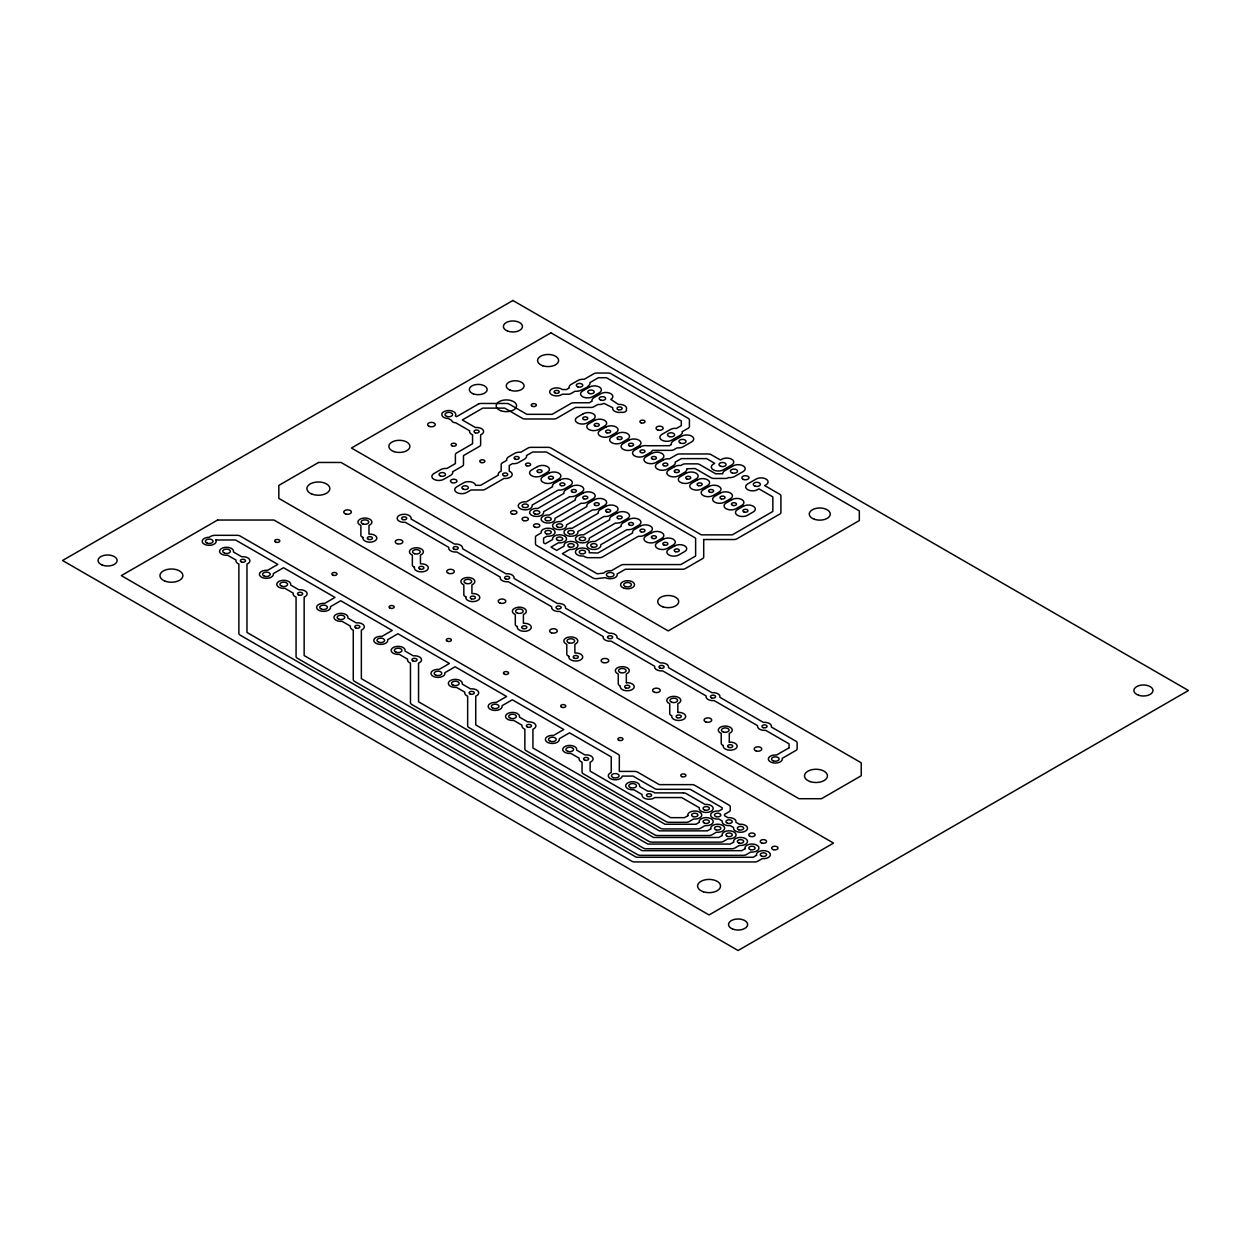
<?xml version="1.0" encoding="UTF-8"?>
<svg xmlns="http://www.w3.org/2000/svg" width="1251" height="1251" viewBox="0 0 1251 1251"><rect width="100%" height="100%" fill="white"/><g stroke="black" fill="none" stroke-linecap="round" stroke-linejoin="round"><path stroke-width="1.5" d="M588.611 386.559L581.074 390.124A7.006 4.05 0 0 1 574.928 391.25L570.972 393.549A4.05 2.33 0 0 1 568.079 394.221L562.387 394.221A7.006 4.05 0 0 1 552.004 394.909A7.006 4.05 0 0 1 552.004 388.873A7.006 4.05 0 0 1 562.387 389.561L566.437 389.561L569.205 387.951A7.006 4.05 0 0 1 571.16 384.417L578.025 380.445A7.006 4.05 0 0 1 584.17 379.319L593.85 373.736A4.05 2.33 0 0 1 596.743 373.048L608.111 373.048A4.05 2.33 0 0 1 610.941 373.689L688.222 418.319A4.05 2.33 0 0 1 689.41 419.961L689.41 426.544A4.05 2.33 0 0 1 688.222 428.217L682.202 431.689A7.006 4.05 0 0 1 680.247 435.239L671.787 440.133A7.006 4.05 0 0 1 661.873 440.133A7.006 4.05 0 0 1 661.873 434.41L670.348 429.515A7.006 4.05 0 0 1 676.478 428.389L681.31 425.606L681.31 420.93L606.469 377.724L598.385 377.724L589.893 382.618A7.006 4.05 0 0 1 587.986 386.137M703.703 539.525L703.703 557.008A4.05 2.33 0 0 1 702.593 558.603L685.36 568.564A4.05 2.33 0 0 1 682.577 569.236L625.375 569.236L617.118 574.021A7.006 4.05 0 0 1 613.506 578.275A7.006 4.05 0 0 1 605.39 577.634L596.836 578.619A4.05 2.33 0 0 1 593.13 578.056L536.585 545.405A4.05 2.33 0 0 1 535.475 543.794L535.475 537.211A4.05 2.33 0 0 1 536.648 535.537L541.183 532.926A7.006 4.05 0 0 1 547.688 528.203A7.006 4.05 0 0 1 555.084 532.473A7.006 4.05 0 0 1 546.906 536.226L543.56 538.149L543.56 542.825L545.233 543.794L552.629 539.525A7.006 4.05 0 0 1 559.134 534.803A7.006 4.05 0 0 1 566.531 539.072A7.006 4.05 0 0 1 558.353 542.825L550.956 547.094L556.679 550.393L564.06 546.124A7.006 4.05 0 0 1 570.565 541.402A7.006 4.05 0 0 1 577.962 545.671A7.006 4.05 0 0 1 569.784 549.424L562.387 553.693L597.243 573.818L603.811 573.067A7.006 4.05 0 0 1 611.395 570.722L620.918 565.217A4.05 2.33 0 0 1 623.702 564.576L680.825 564.576L695.619 556.038L695.619 538.149L546.421 452.018L532.613 452.018L526.483 455.552A7.006 4.05 0 0 1 524.529 459.101L518.649 462.495A7.006 4.05 0 0 1 512.503 463.621L509.235 465.513L509.235 471.142A7.006 4.05 0 0 1 511.675 475.99A7.006 4.05 0 0 1 504.012 478.429L485.107 489.344A4.05 2.33 0 0 1 482.292 489.985L471.017 489.985L466.686 492.503A7.006 4.05 0 0 1 456.771 492.503A7.006 4.05 0 0 1 456.771 486.78L463.636 482.808A7.006 4.05 0 0 1 470.986 481.87A7.006 4.05 0 0 1 475.568 485.325L480.634 485.325L498.289 475.13A7.006 4.05 0 0 1 501.151 471.142L501.151 464.559A4.05 2.33 0 0 1 502.339 462.886L506.78 460.321A7.006 4.05 0 0 1 508.735 456.771L514.63 453.378A7.006 4.05 0 0 1 520.76 452.252L528.078 448.03A4.05 2.33 0 0 1 530.971 447.342L548.063 447.342A4.05 2.33 0 0 1 550.956 448.03L701.342 534.849L732.304 534.849L772.837 511.456L772.837 496.882L758.95 488.86L757.574 489.657A7.006 4.05 0 0 1 747.676 489.657A7.006 4.05 0 0 1 747.676 483.934L756.136 479.055A7.006 4.05 0 0 1 766.05 479.055A7.006 4.05 0 0 1 766.05 484.778L764.674 485.56L779.811 494.301A4.05 2.33 0 0 1 780.921 495.912L780.921 512.425A4.05 2.33 0 0 1 779.811 514.036L736.839 538.837A4.05 2.33 0 0 1 734.071 539.525L703.703 539.525M512.91 300.49L62.55 560.495L738.09 950.51L1188.45 690.505L512.91 300.49M217.58 520.041L121.316 575.632L709.067 914.95L833.526 843.096L273.969 520.041L217.58 520.041M318.567 462.463L278.817 485.404L278.817 498.383L799.014 798.717L821.485 798.717L861.235 775.761L861.235 762.797L341.054 462.463L318.567 462.463M550.956 332.844L351.453 448.03L668.206 630.911L859.328 520.557L859.328 510.893L550.956 332.844M215.985 539.979L215.86 540.057A7.006 4.05 0 0 1 210.606 545.264A7.006 4.05 0 0 1 202.224 541.683A7.006 4.05 0 0 1 209.292 537.258A7.725 4.457 0 0 1 214.343 535.319L237.19 535.319A4.05 2.33 0 0 1 240.051 535.991L618.213 754.322A4.05 2.33 0 0 1 619.323 755.948L619.323 771.414L634.71 771.414A4.05 2.33 0 0 1 637.572 772.102L659.261 784.627L691.897 784.627A4.05 2.33 0 0 1 694.758 785.315L729.145 805.159A4.05 2.33 0 0 1 730.256 806.801L730.256 810.085A4.05 2.33 0 0 1 729.083 811.727L724.548 814.354L724.548 815.715L727.894 817.654A7.006 4.05 0 0 1 735.979 822.314L739.325 824.253A7.006 4.05 0 0 1 747.519 828.006A7.006 4.05 0 0 1 740.123 832.275A7.006 4.05 0 0 1 733.618 827.552L730.271 825.629A7.006 4.05 0 0 1 722.171 820.953L718.825 819.014A7.006 4.05 0 0 1 710.631 815.027A7.006 4.05 0 0 1 718.825 811.039L722.171 809.116L722.171 807.739L690.224 789.303L657.619 789.303A4.05 2.33 0 0 1 654.726 788.615L633.037 776.089L622.263 776.089A7.006 4.05 0 0 1 611.802 779.264A7.006 4.05 0 0 1 611.239 772.446L611.239 756.902L569.533 732.82L559.275 738.747A7.006 4.05 0 0 1 552.77 743.469A7.006 4.05 0 0 1 545.373 739.2A7.006 4.05 0 0 1 553.552 735.432L563.81 729.521L512.331 699.794L502.073 705.72A7.006 4.05 0 0 1 495.568 710.443A7.006 4.05 0 0 1 488.171 706.174A7.006 4.05 0 0 1 496.35 702.421L506.608 696.494L455.129 666.783L444.887 672.694A7.006 4.05 0 0 1 438.366 677.416A7.006 4.05 0 0 1 430.985 673.147A7.006 4.05 0 0 1 439.164 669.394L449.422 663.468L397.943 633.757L387.685 639.683A7.006 4.05 0 0 1 381.18 644.406A7.006 4.05 0 0 1 373.783 640.137A7.006 4.05 0 0 1 381.962 636.368L392.22 630.457L340.741 600.73L330.483 606.657A7.006 4.05 0 0 1 323.978 611.379A7.006 4.05 0 0 1 316.597 607.11A7.006 4.05 0 0 1 324.775 603.357L335.018 597.431L283.555 567.719L273.297 573.63A7.006 4.05 0 0 1 266.791 578.353A7.006 4.05 0 0 1 259.395 574.084A7.006 4.05 0 0 1 267.573 570.331L277.831 564.404L235.516 539.979L215.985 539.979M478.257 404.136L456.584 416.661L455.364 415.957A7.006 4.05 0 0 0 452.205 411.016A7.006 4.05 0 0 0 443.261 412.079A4.05 2.33 0 0 0 441.9 413.862A7.006 4.05 0 0 0 448.483 418.585L451.736 420.461A4.05 2.33 0 0 0 455.708 422.76L469.688 430.829A7.006 4.05 0 0 0 472.55 434.816L472.55 443.761L456.584 452.987A4.05 2.33 0 0 0 455.395 454.66L455.395 463.574L446.904 468.484A7.006 4.05 0 0 0 440.759 469.61L433.894 473.566A7.006 4.05 0 0 0 433.894 479.289A7.006 4.05 0 0 0 443.808 479.289L450.673 475.333A7.006 4.05 0 0 0 452.612 471.783L462.37 466.154A4.05 2.33 0 0 0 463.48 464.543L463.48 455.599L479.461 446.372A4.05 2.33 0 0 0 480.634 444.715L480.634 434.816A7.006 4.05 0 0 0 483.074 429.969A7.006 4.05 0 0 0 475.411 427.529L462.291 419.961L482.792 408.123L504.716 408.123L522.355 418.319A4.05 2.33 0 0 0 525.248 418.991L553.818 418.991A4.05 2.33 0 0 0 556.601 418.35L575.507 407.435L590.988 407.435A4.05 2.33 0 0 0 593.772 406.794L597.806 404.464A7.006 4.05 0 0 0 603.952 403.338L612.677 407.717A7.006 4.05 0 0 0 621.403 412.314A4.05 2.33 0 0 0 626.36 409.452A7.006 4.05 0 0 0 618.401 404.417L610.816 399.382A7.006 4.05 0 0 0 610.816 393.658A7.006 4.05 0 0 0 600.902 393.658L594.037 397.615A7.006 4.05 0 0 0 592.098 401.164L589.315 402.775L573.74 402.775A4.05 2.33 0 0 0 571.05 403.416L552.129 414.331L526.89 414.331L509.251 404.136A4.05 2.33 0 0 0 506.358 403.463L481.15 403.463A4.05 2.33 0 0 0 478.257 404.136M589.471 387.059L582.606 391.016A7.006 4.05 0 0 0 582.606 396.739A7.006 4.05 0 0 0 592.505 396.739L599.37 392.767A7.006 4.05 0 0 0 599.37 387.059A7.006 4.05 0 0 0 589.471 387.059M583.263 413.753L577.368 417.146A7.006 4.05 0 0 0 577.368 422.869A7.006 4.05 0 0 0 587.282 422.869L593.162 419.476A7.006 4.05 0 0 0 593.162 413.753A7.006 4.05 0 0 0 583.263 413.753M594.694 420.352L588.814 423.761A7.006 4.05 0 0 0 588.814 429.468A7.006 4.05 0 0 0 598.713 429.468L604.608 426.075A7.006 4.05 0 0 0 604.608 420.352A7.006 4.05 0 0 0 594.694 420.352M537.508 466.592L531.612 469.985A7.006 4.05 0 0 0 531.612 475.708A7.006 4.05 0 0 0 541.527 475.708L547.406 472.299A7.006 4.05 0 0 0 547.406 466.592A7.006 4.05 0 0 0 537.508 466.592M606.141 426.966L600.245 430.36A7.006 4.05 0 0 0 600.245 436.083A7.006 4.05 0 0 0 610.16 436.083L616.039 432.674A7.006 4.05 0 0 0 616.039 426.966A7.006 4.05 0 0 0 606.141 426.966M548.939 473.191L543.059 476.584A7.006 4.05 0 0 0 543.059 482.307A7.006 4.05 0 0 0 552.958 482.307L558.853 478.914A7.006 4.05 0 0 0 558.853 473.191A7.006 4.05 0 0 0 548.939 473.191M617.572 433.565L611.692 436.959A7.006 4.05 0 0 0 611.692 442.682A7.006 4.05 0 0 0 621.591 442.682L627.486 439.289A7.006 4.05 0 0 0 627.486 433.565A7.006 4.05 0 0 0 617.572 433.565M560.385 479.79L554.49 483.199A7.006 4.05 0 0 0 552.535 486.733L526.405 501.839A7.006 4.05 0 0 0 518.211 505.592A7.006 4.05 0 0 0 525.608 509.861A7.006 4.05 0 0 0 532.113 505.138L558.259 490.048A7.006 4.05 0 0 0 564.404 488.922L570.284 485.513A7.006 4.05 0 0 0 570.284 479.79A7.006 4.05 0 0 0 560.385 479.79M629.018 440.164L623.123 443.573A7.006 4.05 0 0 0 623.123 449.297A7.006 4.05 0 0 0 633.037 449.297L638.933 445.888A7.006 4.05 0 0 0 638.933 440.164A7.006 4.05 0 0 0 629.018 440.164M571.816 486.404L565.937 489.798A7.006 4.05 0 0 0 563.982 493.347L537.836 508.438A7.006 4.05 0 0 0 529.658 512.191A7.006 4.05 0 0 0 537.054 516.46A7.006 4.05 0 0 0 543.56 511.737L569.705 496.647A7.006 4.05 0 0 0 575.835 495.521L581.731 492.112A7.006 4.05 0 0 0 581.731 486.404A7.006 4.05 0 0 0 571.816 486.404M640.449 446.779L634.57 450.172A7.006 4.05 0 0 0 634.57 455.896A7.006 4.05 0 0 0 644.468 455.896L650.364 452.487A7.006 4.05 0 0 0 652.303 450.36L671.036 450.36A4.05 2.33 0 0 0 673.929 449.688L677.088 447.858A7.006 4.05 0 0 0 683.218 446.732L691.694 441.838A7.006 4.05 0 0 0 691.694 436.13A7.006 4.05 0 0 0 681.779 436.13L673.319 441.009A7.006 4.05 0 0 0 671.365 444.558L669.394 445.7L647.346 445.747A7.006 4.05 0 0 0 640.449 446.779M583.263 493.003L577.368 496.397A7.006 4.05 0 0 0 575.413 499.947L549.283 515.037A7.006 4.05 0 0 0 541.104 518.805A7.006 4.05 0 0 0 548.485 523.059A7.006 4.05 0 0 0 554.991 518.336L581.136 503.246A7.006 4.05 0 0 0 587.282 502.12L593.162 498.727A7.006 4.05 0 0 0 593.162 493.003A7.006 4.05 0 0 0 583.263 493.003M651.896 453.378L646.001 456.771A7.006 4.05 0 0 0 646.001 462.495A7.006 4.05 0 0 0 655.915 462.495L661.81 459.101A7.006 4.05 0 0 0 661.81 453.378A7.006 4.05 0 0 0 651.896 453.378M594.694 499.602L588.814 503.011A7.006 4.05 0 0 0 586.86 506.546L560.714 521.651A7.006 4.05 0 0 0 552.535 525.404A7.006 4.05 0 0 0 559.932 529.673A7.006 4.05 0 0 0 566.437 524.951L592.583 509.861A7.006 4.05 0 0 0 598.713 508.735L604.608 505.326A7.006 4.05 0 0 0 604.608 499.602A7.006 4.05 0 0 0 594.694 499.602M663.327 459.977L657.447 463.386A7.006 4.05 0 0 0 657.447 469.109A7.006 4.05 0 0 0 667.346 469.109L673.241 465.7A7.006 4.05 0 0 0 675.196 462.151L681.31 458.617L706.565 458.617L714.728 463.339L713.351 464.121A7.006 4.05 0 0 0 713.351 469.844A7.006 4.05 0 0 0 723.266 469.844L731.726 464.965A7.006 4.05 0 0 0 731.726 459.242A7.006 4.05 0 0 0 721.811 459.242L720.451 460.024L711.1 454.629A4.05 2.33 0 0 0 708.207 453.957L679.668 453.957A4.05 2.33 0 0 0 676.775 454.629L669.473 458.851A7.006 4.05 0 0 0 663.327 459.977M606.141 506.217L600.245 509.61A7.006 4.05 0 0 0 598.291 513.16L572.16 528.25A7.006 4.05 0 0 0 563.982 532.003A7.006 4.05 0 0 0 571.363 536.272A7.006 4.05 0 0 0 577.868 531.55L604.014 516.46A7.006 4.05 0 0 0 610.16 515.334L616.039 511.925A7.006 4.05 0 0 0 616.039 506.217A7.006 4.05 0 0 0 606.141 506.217M674.774 466.592L668.878 469.985A7.006 4.05 0 0 0 668.878 475.708A7.006 4.05 0 0 0 678.793 475.708L684.688 472.299A7.006 4.05 0 0 0 686.627 468.765L695.118 468.531L711.178 477.788A4.05 2.33 0 0 0 713.961 478.429L725.392 478.429A4.16 2.408 0 0 0 728.567 477.569A7.006 4.05 0 0 0 734.697 476.443L743.157 471.564A7.006 4.05 0 0 0 743.157 465.841A7.006 4.05 0 0 0 733.258 465.841L724.798 470.736A7.006 4.05 0 0 0 722.75 473.769L715.635 473.769L699.59 464.496A4.05 2.33 0 0 0 696.807 463.855L685.392 463.855A4.05 2.33 0 0 0 682.499 464.543L680.919 465.466A7.006 4.05 0 0 0 674.774 466.592M617.572 512.816L611.692 516.21A7.006 4.05 0 0 0 609.737 519.759L583.591 534.849A7.006 4.05 0 0 0 575.413 538.618A7.006 4.05 0 0 0 582.81 542.871A7.006 4.05 0 0 0 589.315 538.149L615.461 523.059A7.006 4.05 0 0 0 621.591 521.933L627.486 518.539A7.006 4.05 0 0 0 627.486 512.816A7.006 4.05 0 0 0 617.572 512.816M686.22 473.191L680.325 476.584A7.006 4.05 0 0 0 680.325 482.307A7.006 4.05 0 0 0 690.224 482.307L696.119 478.914A7.006 4.05 0 0 0 696.119 473.191A7.006 4.05 0 0 0 686.22 473.191M629.018 519.415L623.123 522.824A7.006 4.05 0 0 0 621.168 526.358L595.038 541.464A7.006 4.05 0 0 0 586.86 545.217A7.006 4.05 0 0 0 594.241 549.486A7.006 4.05 0 0 0 600.746 544.764L626.892 529.673A7.006 4.05 0 0 0 633.037 528.548L638.933 525.139A7.006 4.05 0 0 0 638.933 519.415A7.006 4.05 0 0 0 629.018 519.415M697.651 479.79L691.756 483.199A7.006 4.05 0 0 0 691.756 488.922A7.006 4.05 0 0 0 701.67 488.922L707.566 485.513A7.006 4.05 0 0 0 707.566 479.79A7.006 4.05 0 0 0 697.651 479.79M640.449 526.03L634.57 529.423A7.006 4.05 0 0 0 632.615 532.973L597.9 553.02L589.315 552.739A7.006 4.05 0 0 0 582.81 548.016A7.006 4.05 0 0 0 575.413 552.285A7.006 4.05 0 0 0 583.591 556.038A6.333 3.659 0 0 0 588.126 557.68L599.573 557.68A4.05 2.33 0 0 0 602.356 557.039L638.338 536.272A7.006 4.05 0 0 0 644.468 535.147L650.364 531.738A7.006 4.05 0 0 0 650.364 526.03A7.006 4.05 0 0 0 640.449 526.03M709.098 486.404L703.203 489.798A7.006 4.05 0 0 0 703.203 495.521A7.006 4.05 0 0 0 713.101 495.521L718.997 492.112A7.006 4.05 0 0 0 718.997 486.404A7.006 4.05 0 0 0 709.098 486.404M651.896 532.629L646.001 536.022A7.006 4.05 0 0 0 646.001 541.746A7.006 4.05 0 0 0 655.915 541.746L661.81 538.352A7.006 4.05 0 0 0 661.81 532.629A7.006 4.05 0 0 0 651.896 532.629M720.529 493.003L714.634 496.397A7.006 4.05 0 0 0 714.634 502.12A7.006 4.05 0 0 0 724.548 502.12L730.443 498.727A7.006 4.05 0 0 0 730.443 493.003A7.006 4.05 0 0 0 720.529 493.003M663.327 539.228L657.447 542.637A7.006 4.05 0 0 0 657.447 548.36A7.006 4.05 0 0 0 667.346 548.36L673.241 544.951A7.006 4.05 0 0 0 673.241 539.228A7.006 4.05 0 0 0 663.327 539.228M731.976 499.602L726.08 503.011A7.006 4.05 0 0 0 726.08 508.735A7.006 4.05 0 0 0 735.979 508.735L741.874 505.326A7.006 4.05 0 0 0 741.874 499.602A7.006 4.05 0 0 0 731.976 499.602M674.774 545.843L668.878 549.236A7.006 4.05 0 0 0 668.878 554.959A7.006 4.05 0 0 0 678.793 554.959L684.688 551.55A7.006 4.05 0 0 0 684.688 545.843A7.006 4.05 0 0 0 674.774 545.843M743.407 506.217L737.511 509.61A7.006 4.05 0 0 0 737.511 515.334A7.006 4.05 0 0 0 747.426 515.334L753.321 511.925A7.006 4.05 0 0 0 753.321 506.217A7.006 4.05 0 0 0 743.407 506.217M789.053 747.817L776.527 755.041A7.006 4.05 0 0 0 768.349 758.794A7.006 4.05 0 0 0 775.729 763.063A7.006 4.05 0 0 0 782.25 758.341L796.027 750.381A4.05 2.33 0 0 0 797.137 748.77L797.137 742.875A4.05 2.33 0 0 0 795.949 741.217L771.398 727.034A7.006 4.05 0 0 0 763.313 722.359L719.919 697.323A7.006 4.05 0 0 0 711.835 692.647L668.441 667.596A7.006 4.05 0 0 0 660.356 662.921L616.978 637.869A7.006 4.05 0 0 0 608.877 633.209L565.499 608.158A7.006 4.05 0 0 0 557.399 603.482L514.02 578.431A7.006 4.05 0 0 0 505.936 573.771L462.542 548.72A7.006 4.05 0 0 0 454.457 544.044L411.063 518.993A7.006 4.05 0 0 0 404.558 514.27A7.006 4.05 0 0 0 397.161 518.539A7.006 4.05 0 0 0 405.355 522.308L448.734 547.344A7.006 4.05 0 0 0 456.818 552.019L500.212 577.071A7.006 4.05 0 0 0 508.297 581.746L551.691 606.782A7.006 4.05 0 0 0 559.776 611.458L603.17 636.509A7.006 4.05 0 0 0 611.254 641.184L654.633 666.22A7.006 4.05 0 0 0 662.733 670.896L706.111 695.947A7.006 4.05 0 0 0 714.212 700.623L757.59 725.674A7.006 4.05 0 0 0 765.675 730.334L789.053 743.829L789.053 747.817M687.862 815.715L684.5 817.654L670.692 817.654L590.128 771.132L590.128 762.203A7.006 4.05 0 0 0 592.567 757.34A7.006 4.05 0 0 0 584.905 754.9L576.633 750.131A7.006 4.05 0 0 0 570.128 745.408A7.006 4.05 0 0 0 562.731 749.677A7.006 4.05 0 0 0 570.909 753.43L579.182 758.215A7.006 4.05 0 0 0 582.043 762.203L582.043 772.102A4.05 2.33 0 0 0 583.232 773.759L666.158 821.641A4.05 2.33 0 0 0 669.05 822.314L686.189 822.314A4.05 2.33 0 0 0 689.035 821.641L693.57 819.014A7.006 4.05 0 0 0 701.748 815.261A7.006 4.05 0 0 0 694.368 810.992A7.006 4.05 0 0 0 687.862 815.715M699.293 822.314L695.947 824.253L664.985 824.253L532.942 748.02L532.942 729.177A7.006 4.05 0 0 0 535.365 724.329A7.006 4.05 0 0 0 527.703 721.89L519.446 717.12A7.006 4.05 0 0 0 512.926 712.398A7.006 4.05 0 0 0 505.545 716.651A7.006 4.05 0 0 0 513.723 720.42L521.995 725.189A7.006 4.05 0 0 0 524.857 729.177L524.857 748.989A4.05 2.33 0 0 0 526.03 750.631L660.45 828.24A4.05 2.33 0 0 0 663.327 828.928L697.62 828.928A4.05 2.33 0 0 0 700.482 828.24L705.017 825.629A7.006 4.05 0 0 0 713.195 821.86A7.006 4.05 0 0 0 705.799 817.591A7.006 4.05 0 0 0 699.293 822.314M710.74 828.928L707.378 830.852L659.261 830.852L475.74 724.908L475.74 696.15A7.006 4.05 0 0 0 478.163 691.303A7.006 4.05 0 0 0 470.517 688.863L462.245 684.094A7.006 4.05 0 0 0 455.739 679.371A7.006 4.05 0 0 0 448.343 683.64A7.006 4.05 0 0 0 456.521 687.393L464.793 692.163A7.006 4.05 0 0 0 467.655 696.15L467.655 725.877A4.05 2.33 0 0 0 468.844 727.519L654.726 834.839A4.05 2.33 0 0 0 657.619 835.527L709.067 835.527A4.05 2.33 0 0 0 711.913 834.839L716.448 832.228A7.006 4.05 0 0 0 724.642 828.475A7.006 4.05 0 0 0 717.245 824.206A7.006 4.05 0 0 0 710.74 828.928M722.171 835.527L718.825 837.466L653.538 837.466L418.553 701.795L418.553 663.139A7.006 4.05 0 0 0 420.977 658.276A7.006 4.05 0 0 0 413.315 655.837L405.043 651.067A7.006 4.05 0 0 0 398.537 646.345A7.006 4.05 0 0 0 391.156 650.614A7.006 4.05 0 0 0 399.335 654.367L407.591 659.152A7.006 4.05 0 0 0 410.453 663.139L410.453 702.765A4.05 2.33 0 0 0 411.642 704.407L649.003 841.454A4.05 2.33 0 0 0 651.896 842.126L720.498 842.126A4.05 2.33 0 0 0 723.359 841.454L727.894 838.827A7.006 4.05 0 0 0 736.073 835.074A7.006 4.05 0 0 0 728.676 830.805A7.006 4.05 0 0 0 722.171 835.527M733.618 842.126L730.256 844.065L647.815 844.065L361.351 678.668L361.351 630.113A7.006 4.05 0 0 0 363.775 625.265A7.006 4.05 0 0 0 356.128 622.826L347.856 618.041A7.006 4.05 0 0 0 341.351 613.318A7.006 4.05 0 0 0 333.954 617.587A7.006 4.05 0 0 0 342.133 621.356L350.405 626.125A7.006 4.05 0 0 0 353.267 630.113L353.267 679.637A4.05 2.33 0 0 0 354.44 681.295L643.28 848.053A4.05 2.33 0 0 0 646.173 848.741L731.944 848.741A4.05 2.33 0 0 0 734.806 848.053L739.325 845.441A7.006 4.05 0 0 0 747.519 841.673A7.006 4.05 0 0 0 740.123 837.404A7.006 4.05 0 0 0 733.618 842.126M745.049 848.741L741.702 850.664L642.107 850.664L304.149 655.555L304.149 597.087A7.006 4.05 0 0 0 306.589 592.239A7.006 4.05 0 0 0 298.926 589.8L290.654 585.03A7.006 4.05 0 0 0 284.149 580.308A7.006 4.05 0 0 0 276.752 584.577A7.006 4.05 0 0 0 284.931 588.33L293.203 593.099A7.006 4.05 0 0 0 296.065 597.087L296.065 656.525A4.05 2.33 0 0 0 297.253 658.182L637.572 854.652A4.05 2.33 0 0 0 640.449 855.34L743.375 855.34A4.05 2.33 0 0 0 746.237 854.652L750.772 852.04A7.006 4.05 0 0 0 758.95 848.287A7.006 4.05 0 0 0 751.554 844.018A7.006 4.05 0 0 0 745.049 848.741M756.495 855.34L753.149 857.279L636.384 857.279L246.963 632.443L246.963 564.06A7.006 4.05 0 0 0 249.387 559.213A7.006 4.05 0 0 0 241.724 556.773L233.468 552.004A7.006 4.05 0 0 0 226.947 547.281A7.006 4.05 0 0 0 219.566 551.55A7.006 4.05 0 0 0 227.745 555.303L236.017 560.073A7.006 4.05 0 0 0 238.878 564.06L238.878 633.413A4.05 2.33 0 0 0 240.051 635.07L631.849 861.267A4.05 2.33 0 0 0 634.742 861.939L754.822 861.939A4.05 2.33 0 0 0 757.684 861.267L762.219 858.639A7.006 4.05 0 0 0 770.397 854.886A7.006 4.05 0 0 0 763.001 850.617A7.006 4.05 0 0 0 756.495 855.34M683.327 792.884L654.726 792.884A7.006 4.05 0 0 0 647.815 791.226L639.558 786.457A7.006 4.05 0 0 0 633.037 781.734A7.006 4.05 0 0 0 625.656 786.003A7.006 4.05 0 0 0 633.835 789.756L642.107 794.541A7.006 4.05 0 0 0 646.329 798.951A7.006 4.05 0 0 0 654.726 797.559L681.654 797.559L699.293 807.739A7.006 4.05 0 0 0 705.799 812.462A7.006 4.05 0 0 0 713.195 808.193A7.006 4.05 0 0 0 705.017 804.44L686.189 793.572A4.05 2.33 0 0 0 683.327 792.884M362.946 537.445L362.071 536.945A4.05 2.33 0 0 1 360.882 535.287L360.882 525.389A7.006 4.05 0 0 1 359.694 519.384A7.006 4.05 0 0 1 370.155 519.384A7.006 4.05 0 0 1 368.967 525.389L368.967 534.114A7.006 4.05 0 0 1 376.848 538.024A7.006 4.05 0 0 1 369.342 542.168A7.006 4.05 0 0 1 362.946 537.445M414.409 567.156L413.549 566.656A4.05 2.33 0 0 1 412.361 565.014L412.361 555.1A7.006 4.05 0 0 1 411.172 549.111A7.006 4.05 0 0 1 421.634 549.111A7.006 4.05 0 0 1 420.445 555.1L420.445 563.826A7.006 4.05 0 0 1 428.327 567.735A7.006 4.05 0 0 1 420.821 571.879A7.006 4.05 0 0 1 414.409 567.156M465.888 596.883L465.012 596.383A4.05 2.33 0 0 1 463.84 594.725L463.84 584.827A7.006 4.05 0 0 1 462.651 578.822A7.006 4.05 0 0 1 473.113 578.822A7.006 4.05 0 0 1 471.924 584.827L471.924 593.553A7.006 4.05 0 0 1 479.805 597.462A7.006 4.05 0 0 1 472.299 601.606A7.006 4.05 0 0 1 465.888 596.883M517.367 626.595L516.491 626.094A4.05 2.33 0 0 1 515.303 624.452L515.303 614.538A7.006 4.05 0 0 1 514.13 608.549A7.006 4.05 0 0 1 524.576 608.549A7.006 4.05 0 0 1 523.403 614.538L523.403 623.279A7.006 4.05 0 0 1 531.284 627.173A7.006 4.05 0 0 1 523.778 631.317A7.006 4.05 0 0 1 517.367 626.595M568.845 656.322L567.97 655.821A4.05 2.33 0 0 1 566.781 654.164L566.781 644.265A7.006 4.05 0 0 1 565.608 638.26A7.006 4.05 0 0 1 576.054 638.26A7.006 4.05 0 0 1 574.881 644.265L574.881 652.991A7.006 4.05 0 0 1 582.747 656.9A7.006 4.05 0 0 1 575.241 661.044A7.006 4.05 0 0 1 568.845 656.322M729.302 742.156L729.302 733.414A7.006 4.05 0 0 0 730.49 727.425A7.006 4.05 0 0 0 720.029 727.425A7.006 4.05 0 0 0 721.217 733.414L721.217 743.329A4.785 2.768 0 0 0 723.266 745.487A7.006 4.05 0 0 0 729.677 750.193A7.006 4.05 0 0 0 737.183 746.049A7.006 4.05 0 0 0 729.302 742.156M677.823 712.429L677.823 703.703A7.006 4.05 0 0 0 679.012 697.698A7.006 4.05 0 0 0 668.55 697.698A7.006 4.05 0 0 0 669.738 703.703L669.738 713.602A4.785 2.768 0 0 0 671.803 715.76A7.006 4.05 0 0 0 678.198 720.482A7.006 4.05 0 0 0 685.704 716.338A7.006 4.05 0 0 0 677.823 712.429M626.344 682.718L626.344 673.976A7.006 4.05 0 0 0 627.533 667.987A7.006 4.05 0 0 0 617.087 667.987A7.006 4.05 0 0 0 618.26 673.976L618.26 683.89A4.785 2.768 0 0 0 620.324 686.033A7.006 4.05 0 0 0 626.72 690.755A7.006 4.05 0 0 0 634.226 686.611A7.006 4.05 0 0 0 626.344 682.718M704.422 809.944A3.19 1.845 0 0 0 709.38 808.553A3.19 1.845 0 0 0 704.813 806.77A3.19 1.845 0 0 0 704.422 809.944M692.976 816.559A3.19 1.845 0 0 0 697.933 815.167A3.19 1.845 0 0 0 693.367 813.385A3.19 1.845 0 0 0 692.976 816.559M716.041 816.622A3.19 1.845 0 0 0 720.826 815.027A3.19 1.845 0 0 0 716.041 813.431A3.19 1.845 0 0 0 716.041 816.622M704.61 823.221A3.19 1.845 0 0 0 709.38 821.641A3.19 1.845 0 0 0 704.61 820.046A3.19 1.845 0 0 0 704.61 823.221M727.488 823.221A3.19 1.845 0 0 0 732.257 821.641A3.19 1.845 0 0 0 727.488 820.046A3.19 1.845 0 0 0 727.488 823.221M716.041 829.835A3.19 1.845 0 0 0 720.826 828.24A3.19 1.845 0 0 0 716.041 826.645A3.19 1.845 0 0 0 716.041 829.835M738.919 829.835A3.19 1.845 0 0 0 743.704 828.24A3.19 1.845 0 0 0 738.919 826.645A3.19 1.845 0 0 0 738.919 829.835M727.488 836.434A3.19 1.845 0 0 0 732.257 834.839A3.19 1.845 0 0 0 727.488 833.244A3.19 1.845 0 0 0 727.488 836.434M750.365 836.434A3.19 1.845 0 0 0 755.135 834.839A3.19 1.845 0 0 0 750.365 833.244A3.19 1.845 0 0 0 750.365 836.434M738.919 843.033A3.19 1.845 0 0 0 743.704 841.454A3.19 1.845 0 0 0 738.919 839.859A3.19 1.845 0 0 0 738.919 843.033M761.796 843.033A3.19 1.845 0 0 0 766.582 841.454A3.19 1.845 0 0 0 761.796 839.859A3.19 1.845 0 0 0 761.796 843.033M750.365 849.648A3.19 1.845 0 0 0 755.135 848.053A3.19 1.845 0 0 0 750.365 846.458A3.19 1.845 0 0 0 750.365 849.648M773.243 849.648A3.19 1.845 0 0 0 778.013 848.053A3.19 1.845 0 0 0 773.243 846.458A3.19 1.845 0 0 0 773.243 849.648M761.796 856.247A3.19 1.845 0 0 0 766.582 854.652A3.19 1.845 0 0 0 761.796 853.073A3.19 1.845 0 0 0 761.796 856.247M681.873 776.636A2.596 1.501 0 0 0 685.908 775.511A2.596 1.501 0 0 0 682.186 774.056A2.596 1.501 0 0 0 681.873 776.636M647.705 796.512A2.596 1.501 0 0 0 651.599 795.214A2.596 1.501 0 0 0 647.705 793.932A2.596 1.501 0 0 0 647.705 796.512M619.12 740.373A2.596 1.501 0 0 0 622.998 739.075A2.596 1.501 0 0 0 619.12 737.793A2.596 1.501 0 0 0 619.12 740.373M584.796 760.186A2.596 1.501 0 0 0 588.674 758.888A2.596 1.501 0 0 0 584.796 757.606A2.596 1.501 0 0 0 584.796 760.186M561.918 707.347A2.596 1.501 0 0 0 565.796 706.064A2.596 1.501 0 0 0 561.918 704.766A2.596 1.501 0 0 0 561.918 707.347M527.594 727.159A2.596 1.501 0 0 0 531.487 725.877A2.596 1.501 0 0 0 527.594 724.579A2.596 1.501 0 0 0 527.594 727.159M504.56 674.273A2.596 1.501 0 0 0 508.594 673.147A2.596 1.501 0 0 0 504.888 671.693A2.596 1.501 0 0 0 504.56 674.273M470.251 694.086A2.596 1.501 0 0 0 474.285 692.96A2.596 1.501 0 0 0 470.564 691.506A2.596 1.501 0 0 0 470.251 694.086M447.373 641.247A2.596 1.501 0 0 0 451.408 640.121A2.596 1.501 0 0 0 447.686 638.667A2.596 1.501 0 0 0 447.373 641.247M413.205 661.122A2.596 1.501 0 0 0 417.083 659.824A2.596 1.501 0 0 0 413.205 658.542A2.596 1.501 0 0 0 413.205 661.122M390.328 608.283A2.596 1.501 0 0 0 394.206 607.001A2.596 1.501 0 0 0 390.328 605.703A2.596 1.501 0 0 0 390.328 608.283M356.019 628.096A2.596 1.501 0 0 0 359.897 626.814A2.596 1.501 0 0 0 356.019 625.516A2.596 1.501 0 0 0 356.019 628.096M333.141 575.272A2.596 1.501 0 0 0 337.019 573.974A2.596 1.501 0 0 0 333.141 572.677A2.596 1.501 0 0 0 333.141 575.272M298.661 595.023A2.596 1.501 0 0 0 302.695 593.897A2.596 1.501 0 0 0 298.973 592.442A2.596 1.501 0 0 0 298.661 595.023M275.783 542.183A2.596 1.501 0 0 0 279.817 541.058A2.596 1.501 0 0 0 276.096 539.603A2.596 1.501 0 0 0 275.783 542.183M241.615 562.059A2.596 1.501 0 0 0 245.509 560.761A2.596 1.501 0 0 0 241.615 559.463A2.596 1.501 0 0 0 241.615 562.059M613.365 777.653A3.816 2.205 0 0 0 619.104 775.745A3.816 2.205 0 0 0 613.365 773.837A3.816 2.205 0 0 0 613.365 777.653M630.739 787.692A3.816 2.205 0 0 0 636.462 785.769A3.816 2.205 0 0 0 630.739 783.861A3.816 2.205 0 0 0 630.739 787.692M550.456 741.343A3.816 2.205 0 0 0 556.195 739.419A3.816 2.205 0 0 0 550.456 737.511A3.816 2.205 0 0 0 550.456 741.343M567.813 751.366A3.816 2.205 0 0 0 573.552 749.443A3.816 2.205 0 0 0 567.813 747.535A3.816 2.205 0 0 0 567.813 751.366M493.254 708.316A3.816 2.205 0 0 0 498.993 706.408A3.816 2.205 0 0 0 493.254 704.485A3.816 2.205 0 0 0 493.254 708.316M510.627 718.34A3.816 2.205 0 0 0 516.35 716.432A3.816 2.205 0 0 0 510.627 714.524A3.816 2.205 0 0 0 510.627 718.34M436.067 675.29A3.816 2.205 0 0 0 441.791 673.382A3.816 2.205 0 0 0 436.067 671.474A3.816 2.205 0 0 0 436.067 675.29M453.206 685.235A3.816 2.205 0 0 0 459.148 683.562A3.816 2.205 0 0 0 453.675 681.42A3.816 2.205 0 0 0 453.206 685.235M378.865 642.263A3.816 2.205 0 0 0 384.604 640.356A3.816 2.205 0 0 0 378.865 638.448A3.816 2.205 0 0 0 378.865 642.263M396.239 652.303A3.816 2.205 0 0 0 401.962 650.379A3.816 2.205 0 0 0 396.239 648.471A3.816 2.205 0 0 0 396.239 652.303M321.679 609.253A3.816 2.205 0 0 0 327.402 607.345A3.816 2.205 0 0 0 321.679 605.421A3.816 2.205 0 0 0 321.679 609.253M339.037 619.276A3.816 2.205 0 0 0 344.776 617.369A3.816 2.205 0 0 0 339.037 615.461A3.816 2.205 0 0 0 339.037 619.276M264.477 576.226A3.816 2.205 0 0 0 270.216 574.318A3.816 2.205 0 0 0 264.477 572.411A3.816 2.205 0 0 0 264.477 576.226M281.835 586.25A3.816 2.205 0 0 0 287.574 584.342A3.816 2.205 0 0 0 281.835 582.434A3.816 2.205 0 0 0 281.835 586.25M207.275 543.2A3.816 2.205 0 0 0 213.014 541.292A3.816 2.205 0 0 0 207.275 539.384A3.816 2.205 0 0 0 207.275 543.2M224.648 553.223A3.816 2.205 0 0 0 230.372 551.316A3.816 2.205 0 0 0 224.648 549.408A3.816 2.205 0 0 0 224.648 553.223M763.204 727.644A2.596 1.501 0 0 0 767.082 726.346A2.596 1.501 0 0 0 763.204 725.064A2.596 1.501 0 0 0 763.204 727.644M728.723 747.394A2.596 1.501 0 0 0 732.758 746.268A2.596 1.501 0 0 0 729.052 744.814A2.596 1.501 0 0 0 728.723 747.394M711.569 697.87A2.596 1.501 0 0 0 715.603 696.744A2.596 1.501 0 0 0 711.882 695.29A2.596 1.501 0 0 0 711.569 697.87M677.244 717.683A2.596 1.501 0 0 0 681.279 716.557A2.596 1.501 0 0 0 677.573 715.103A2.596 1.501 0 0 0 677.244 717.683M660.09 668.143A2.596 1.501 0 0 0 664.125 667.018A2.596 1.501 0 0 0 660.419 665.563A2.596 1.501 0 0 0 660.09 668.143M625.781 687.956A2.596 1.501 0 0 0 629.8 686.83A2.596 1.501 0 0 0 626.094 685.376A2.596 1.501 0 0 0 625.781 687.956M608.768 638.479A2.596 1.501 0 0 0 612.662 637.197A2.596 1.501 0 0 0 608.768 635.899A2.596 1.501 0 0 0 608.768 638.479M574.459 658.292A2.596 1.501 0 0 0 578.337 657.01A2.596 1.501 0 0 0 574.459 655.712A2.596 1.501 0 0 0 574.459 658.292M557.289 608.768A2.596 1.501 0 0 0 561.183 607.47A2.596 1.501 0 0 0 557.289 606.172A2.596 1.501 0 0 0 557.289 608.768M522.824 628.518A2.596 1.501 0 0 0 526.859 627.392A2.596 1.501 0 0 0 523.137 625.938A2.596 1.501 0 0 0 522.824 628.518M505.826 579.041A2.596 1.501 0 0 0 509.704 577.759A2.596 1.501 0 0 0 505.826 576.461A2.596 1.501 0 0 0 505.826 579.041M471.346 598.807A2.596 1.501 0 0 0 475.38 597.665A2.596 1.501 0 0 0 471.674 596.227A2.596 1.501 0 0 0 471.346 598.807M454.348 549.33A2.596 1.501 0 0 0 458.226 548.032A2.596 1.501 0 0 0 454.348 546.734A2.596 1.501 0 0 0 454.348 549.33M420.023 569.142A2.596 1.501 0 0 0 423.917 567.845A2.596 1.501 0 0 0 420.023 566.547A2.596 1.501 0 0 0 420.023 569.142M368.545 539.416A2.596 1.501 0 0 0 372.438 538.133A2.596 1.501 0 0 0 368.545 536.835A2.596 1.501 0 0 0 368.545 539.416M402.869 519.603A2.596 1.501 0 0 0 406.747 518.321A2.596 1.501 0 0 0 402.869 517.023A2.596 1.501 0 0 0 402.869 519.603M773.431 760.936A3.816 2.205 0 0 0 779.154 759.029A3.816 2.205 0 0 0 773.431 757.121A3.816 2.205 0 0 0 773.431 760.936M756.057 750.913A3.816 2.205 0 0 0 761.796 749.005A3.816 2.205 0 0 0 756.057 747.097A3.816 2.205 0 0 0 756.057 750.913M705.752 721.921A3.816 2.205 0 0 0 711.71 720.248A3.816 2.205 0 0 0 706.221 718.105A3.816 2.205 0 0 0 705.752 721.921M723.344 732.023A3.816 2.205 0 0 0 729.083 730.115A3.816 2.205 0 0 0 723.344 728.207A3.816 2.205 0 0 0 723.344 732.023M654.508 692.288A3.816 2.205 0 0 0 660.247 690.364A3.816 2.205 0 0 0 654.508 688.457A3.816 2.205 0 0 0 654.508 692.288M671.865 702.311A3.816 2.205 0 0 0 677.604 700.388A3.816 2.205 0 0 0 671.865 698.48A3.816 2.205 0 0 0 671.865 702.311M603.029 662.561A3.816 2.205 0 0 0 608.768 660.653A3.816 2.205 0 0 0 603.029 658.745A3.816 2.205 0 0 0 603.029 662.561M620.402 672.585A3.816 2.205 0 0 0 626.125 670.677A3.816 2.205 0 0 0 620.402 668.769A3.816 2.205 0 0 0 620.402 672.585M551.55 632.85A3.816 2.205 0 0 0 557.289 630.926A3.816 2.205 0 0 0 551.55 629.018A3.816 2.205 0 0 0 551.55 632.85M568.924 642.873A3.816 2.205 0 0 0 574.647 640.95A3.816 2.205 0 0 0 568.924 639.042A3.816 2.205 0 0 0 568.924 642.873M500.087 603.123A3.816 2.205 0 0 0 505.811 601.215A3.816 2.205 0 0 0 500.087 599.307A3.816 2.205 0 0 0 500.087 603.123M517.445 613.146A3.816 2.205 0 0 0 523.168 611.239A3.816 2.205 0 0 0 517.445 609.331A3.816 2.205 0 0 0 517.445 613.146M448.609 573.396A3.816 2.205 0 0 0 454.332 571.488A3.816 2.205 0 0 0 448.609 569.58A3.816 2.205 0 0 0 448.609 573.396M465.966 583.435A3.816 2.205 0 0 0 471.705 581.512A3.816 2.205 0 0 0 465.966 579.604A3.816 2.205 0 0 0 465.966 583.435M397.13 543.685A3.816 2.205 0 0 0 402.853 541.777A3.816 2.205 0 0 0 397.13 539.869A3.816 2.205 0 0 0 397.13 543.685M414.488 553.708A3.816 2.205 0 0 0 420.227 551.8A3.816 2.205 0 0 0 414.488 549.893A3.816 2.205 0 0 0 414.488 553.708M345.651 513.958A3.816 2.205 0 0 0 351.39 512.05A3.816 2.205 0 0 0 345.651 510.142A3.816 2.205 0 0 0 345.651 513.958M363.009 523.997A3.816 2.205 0 0 0 368.748 522.074A3.816 2.205 0 0 0 363.009 520.166A3.816 2.205 0 0 0 363.009 523.997M475.302 432.815A2.596 1.501 0 0 0 479.18 431.517A2.596 1.501 0 0 0 475.302 430.219A2.596 1.501 0 0 0 475.302 432.815M452.268 445.966A2.596 1.501 0 0 0 456.302 444.84A2.596 1.501 0 0 0 452.581 443.386A2.596 1.501 0 0 0 452.268 445.966M503.903 475.74A2.596 1.501 0 0 0 507.781 474.442A2.596 1.501 0 0 0 503.903 473.159A2.596 1.501 0 0 0 503.903 475.74M481.025 462.526A2.596 1.501 0 0 0 484.903 461.244A2.596 1.501 0 0 0 481.025 459.946A2.596 1.501 0 0 0 481.025 462.526M618.291 409.702A2.596 1.501 0 0 0 622.169 408.405A2.596 1.501 0 0 0 618.291 407.107A2.596 1.501 0 0 0 618.291 409.702M641.169 422.901A2.596 1.501 0 0 0 645.047 421.618A2.596 1.501 0 0 0 641.169 420.32A2.596 1.501 0 0 0 641.169 422.901M555.381 393.189A2.596 1.501 0 0 0 559.26 391.891A2.596 1.501 0 0 0 555.381 390.593A2.596 1.501 0 0 0 555.381 393.189M532.504 406.403A2.596 1.501 0 0 0 536.382 405.105A2.596 1.501 0 0 0 532.504 403.807A2.596 1.501 0 0 0 532.504 406.403M473.238 393.799A8.913 5.145 0 0 0 487.139 389.905A8.913 5.145 0 0 0 474.348 384.917A8.913 5.145 0 0 0 473.238 393.799M510.173 390.171A8.913 5.145 0 0 0 524.06 386.262A8.913 5.145 0 0 0 511.268 381.274A8.913 5.145 0 0 0 510.173 390.171M500.681 410.656A10.196 5.88 0 0 0 516.554 406.215A10.196 5.88 0 0 0 501.932 400.492A10.196 5.88 0 0 0 500.681 410.656M440.461 475.99A3.237 1.861 0 0 0 445.512 474.582A3.237 1.861 0 0 0 440.868 472.769A3.237 1.861 0 0 0 440.461 475.99M451.908 482.605A3.237 1.861 0 0 0 456.943 481.182A3.237 1.861 0 0 0 452.299 479.368A3.237 1.861 0 0 0 451.908 482.605M463.339 489.204A3.237 1.861 0 0 0 468.39 487.796A3.237 1.861 0 0 0 463.746 485.982A3.237 1.861 0 0 0 463.339 489.204M600.808 400.117A3.237 1.861 0 0 0 605.656 398.49A3.237 1.861 0 0 0 600.808 396.88A3.237 1.861 0 0 0 600.808 400.117M589.377 393.518A3.237 1.861 0 0 0 594.225 391.891A3.237 1.861 0 0 0 589.377 390.281A3.237 1.861 0 0 0 589.377 393.518M577.931 386.903A3.237 1.861 0 0 0 582.778 385.292A3.237 1.861 0 0 0 577.931 383.666A3.237 1.861 0 0 0 577.931 386.903M446.888 416.458A3.816 2.205 0 0 0 452.627 414.55A3.816 2.205 0 0 0 446.888 412.642A3.816 2.205 0 0 0 446.888 416.458M429.296 426.403A3.816 2.205 0 0 0 435.254 424.73A3.816 2.205 0 0 0 429.765 422.588A3.816 2.205 0 0 0 429.296 426.403M608.299 576.617A3.816 2.205 0 0 0 614.022 574.709A3.816 2.205 0 0 0 608.299 572.786A3.816 2.205 0 0 0 608.299 576.617M625.656 586.641A3.816 2.205 0 0 0 631.395 584.733A3.816 2.205 0 0 0 625.656 582.81A3.816 2.205 0 0 0 625.656 586.641M755.072 486.139A3.565 2.049 0 0 0 760.42 484.356A3.565 2.049 0 0 0 755.072 482.573A3.565 2.049 0 0 0 755.072 486.139M743.422 479.446A3.565 2.049 0 0 0 748.974 477.898A3.565 2.049 0 0 0 743.86 475.896A3.565 2.049 0 0 0 743.422 479.446M732.195 472.925A3.565 2.049 0 0 0 737.543 471.142A3.565 2.049 0 0 0 732.195 469.36A3.565 2.049 0 0 0 732.195 472.925M720.764 466.326A3.565 2.049 0 0 0 726.096 464.543A3.565 2.049 0 0 0 720.764 462.761A3.565 2.049 0 0 0 720.764 466.326M680.513 443.135A3.565 2.049 0 0 0 686.048 441.572A3.565 2.049 0 0 0 680.951 439.586A3.565 2.049 0 0 0 680.513 443.135M669.285 436.599A3.565 2.049 0 0 0 674.617 434.816A3.565 2.049 0 0 0 669.285 433.049A3.565 2.049 0 0 0 669.285 436.599M657.838 430A3.565 2.049 0 0 0 663.186 428.217A3.565 2.049 0 0 0 657.838 426.435A3.565 2.049 0 0 0 657.838 430M664.062 545.061A2.549 1.47 0 0 0 667.893 543.794A2.549 1.47 0 0 0 664.062 542.527A2.549 1.47 0 0 0 664.062 545.061M549.674 479.024A2.549 1.47 0 0 0 553.505 477.757A2.549 1.47 0 0 0 549.674 476.475A2.549 1.47 0 0 0 549.674 479.024M641.184 531.863A2.549 1.47 0 0 0 645.016 530.58A2.549 1.47 0 0 0 641.184 529.314A2.549 1.47 0 0 0 641.184 531.863M629.753 525.248A2.549 1.47 0 0 0 633.569 523.981A2.549 1.47 0 0 0 629.753 522.699A2.549 1.47 0 0 0 629.753 525.248M618.307 518.649A2.549 1.47 0 0 0 622.138 517.382A2.549 1.47 0 0 0 618.307 516.1A2.549 1.47 0 0 0 618.307 518.649M606.876 512.05A2.549 1.47 0 0 0 610.691 510.768A2.549 1.47 0 0 0 606.876 509.501A2.549 1.47 0 0 0 606.876 512.05M595.429 505.435A2.549 1.47 0 0 0 599.26 504.169A2.549 1.47 0 0 0 595.429 502.886A2.549 1.47 0 0 0 595.429 505.435M583.998 498.836A2.549 1.47 0 0 0 587.814 497.57A2.549 1.47 0 0 0 583.998 496.287A2.549 1.47 0 0 0 583.998 498.836M572.551 492.237A2.549 1.47 0 0 0 576.383 490.955A2.549 1.47 0 0 0 572.551 489.688A2.549 1.47 0 0 0 572.551 492.237M561.12 485.623A2.549 1.47 0 0 0 564.936 484.356A2.549 1.47 0 0 0 561.12 483.074A2.549 1.47 0 0 0 561.12 485.623M652.631 538.462A2.549 1.47 0 0 0 656.447 537.195A2.549 1.47 0 0 0 652.631 535.913A2.549 1.47 0 0 0 652.631 538.462M629.597 445.95A2.549 1.47 0 0 0 633.569 444.84A2.549 1.47 0 0 0 629.91 443.401A2.549 1.47 0 0 0 629.597 445.95M641.044 452.549A2.549 1.47 0 0 0 645 451.439A2.549 1.47 0 0 0 641.356 450.016A2.549 1.47 0 0 0 641.044 452.549M652.631 459.211A2.549 1.47 0 0 0 656.447 457.944A2.549 1.47 0 0 0 652.631 456.662A2.549 1.47 0 0 0 652.631 459.211M663.921 465.763A2.549 1.47 0 0 0 667.878 464.653A2.549 1.47 0 0 0 664.234 463.214A2.549 1.47 0 0 0 663.921 465.763M675.352 472.362A2.549 1.47 0 0 0 679.324 471.252A2.549 1.47 0 0 0 675.665 469.829A2.549 1.47 0 0 0 675.352 472.362M686.799 478.961A2.549 1.47 0 0 0 690.755 477.851A2.549 1.47 0 0 0 687.112 476.428A2.549 1.47 0 0 0 686.799 478.961M698.386 485.623A2.549 1.47 0 0 0 702.202 484.356A2.549 1.47 0 0 0 698.386 483.074A2.549 1.47 0 0 0 698.386 485.623M709.833 492.237A2.549 1.47 0 0 0 713.649 490.955A2.549 1.47 0 0 0 709.833 489.688A2.549 1.47 0 0 0 709.833 492.237M721.264 498.836A2.549 1.47 0 0 0 725.08 497.57A2.549 1.47 0 0 0 721.264 496.287A2.549 1.47 0 0 0 721.264 498.836M732.711 505.435A2.549 1.47 0 0 0 736.526 504.169A2.549 1.47 0 0 0 732.711 502.886A2.549 1.47 0 0 0 732.711 505.435M744.142 512.05A2.549 1.47 0 0 0 747.957 510.768A2.549 1.47 0 0 0 744.142 509.501A2.549 1.47 0 0 0 744.142 512.05M675.509 551.675A2.549 1.47 0 0 0 679.324 550.393A2.549 1.47 0 0 0 675.509 549.126A2.549 1.47 0 0 0 675.509 551.675M526.796 465.81A2.549 1.47 0 0 0 530.627 464.543A2.549 1.47 0 0 0 526.796 463.261A2.549 1.47 0 0 0 526.796 465.81M618.166 439.336A2.549 1.47 0 0 0 622.122 438.225A2.549 1.47 0 0 0 618.479 436.802A2.549 1.47 0 0 0 618.166 439.336M515.365 459.211A2.549 1.47 0 0 0 519.181 457.944A2.549 1.47 0 0 0 515.365 456.662A2.549 1.47 0 0 0 515.365 459.211M538.243 472.425A2.549 1.47 0 0 0 542.058 471.142A2.549 1.47 0 0 0 538.243 469.876A2.549 1.47 0 0 0 538.243 472.425M606.876 432.799A2.549 1.47 0 0 0 610.691 431.517A2.549 1.47 0 0 0 606.876 430.25A2.549 1.47 0 0 0 606.876 432.799M595.273 426.138A2.549 1.47 0 0 0 599.245 425.027A2.549 1.47 0 0 0 595.601 423.589A2.549 1.47 0 0 0 595.273 426.138M583.998 419.585A2.549 1.47 0 0 0 587.814 418.319A2.549 1.47 0 0 0 583.998 417.036A2.549 1.47 0 0 0 583.998 419.585M523.622 507.406A3.19 1.845 0 0 0 528.391 505.826A3.19 1.845 0 0 0 523.622 504.231A3.19 1.845 0 0 0 523.622 507.406M512.175 514.02A3.19 1.845 0 0 0 516.96 512.425A3.19 1.845 0 0 0 512.175 510.83A3.19 1.845 0 0 0 512.175 514.02M535.053 514.02A3.19 1.845 0 0 0 539.838 512.425A3.19 1.845 0 0 0 535.053 510.83A3.19 1.845 0 0 0 535.053 514.02M523.622 520.619A3.19 1.845 0 0 0 528.391 519.024A3.19 1.845 0 0 0 523.622 517.429A3.19 1.845 0 0 0 523.622 520.619M546.499 520.619A3.19 1.845 0 0 0 551.269 519.024A3.19 1.845 0 0 0 546.499 517.429A3.19 1.845 0 0 0 546.499 520.619M535.053 527.218A3.19 1.845 0 0 0 539.838 525.639A3.19 1.845 0 0 0 535.053 524.044A3.19 1.845 0 0 0 535.053 527.218M557.743 527.156A3.19 1.845 0 0 0 562.7 525.764A3.19 1.845 0 0 0 558.134 523.981A3.19 1.845 0 0 0 557.743 527.156M546.499 533.833A3.19 1.845 0 0 0 551.269 532.238A3.19 1.845 0 0 0 546.499 530.643A3.19 1.845 0 0 0 546.499 533.833M569.377 533.833A3.19 1.845 0 0 0 574.162 532.238A3.19 1.845 0 0 0 569.377 530.643A3.19 1.845 0 0 0 569.377 533.833M557.946 540.432A3.19 1.845 0 0 0 562.715 538.837A3.19 1.845 0 0 0 557.946 537.242A3.19 1.845 0 0 0 557.946 540.432M580.824 540.432A3.19 1.845 0 0 0 585.593 538.837A3.19 1.845 0 0 0 580.824 537.242A3.19 1.845 0 0 0 580.824 540.432M569.377 547.031A3.19 1.845 0 0 0 574.162 545.452A3.19 1.845 0 0 0 569.377 543.857A3.19 1.845 0 0 0 569.377 547.031M592.255 547.031A3.19 1.845 0 0 0 597.04 545.452A3.19 1.845 0 0 0 592.255 543.857A3.19 1.845 0 0 0 592.255 547.031M580.824 553.646A3.19 1.845 0 0 0 585.593 552.051A3.19 1.845 0 0 0 580.824 550.456A3.19 1.845 0 0 0 580.824 553.646M624.061 588.236A7.006 4.05 0 0 0 634.57 584.733A7.006 4.05 0 0 0 624.061 581.23A7.006 4.05 0 0 0 624.061 588.236M703.328 891.76A11.462 6.615 0 0 0 720.529 886.021A11.462 6.615 0 0 0 703.328 880.297A11.462 6.615 0 0 0 703.328 891.76M164.694 580.98A11.462 6.615 0 0 0 182.818 576.304A11.462 6.615 0 0 0 166.743 569.58A11.462 6.615 0 0 0 164.694 580.98M810.241 781.609A11.462 6.615 0 0 0 827.443 775.886A11.462 6.615 0 0 0 810.241 770.147A11.462 6.615 0 0 0 810.241 781.609M311.64 493.957A11.462 6.615 0 0 0 329.779 489.282A11.462 6.615 0 0 0 313.688 482.558A11.462 6.615 0 0 0 311.64 493.957M394.128 451.627A10.508 6.067 0 0 0 409.89 446.372A10.508 6.067 0 0 0 394.128 441.118A10.508 6.067 0 0 0 394.128 451.627M542.84 365.777A10.508 6.067 0 0 0 558.603 360.523A10.508 6.067 0 0 0 542.84 355.268A10.508 6.067 0 0 0 542.84 365.777M814.51 519.321A10.508 6.067 0 0 0 830.273 514.067A10.508 6.067 0 0 0 814.51 508.813A10.508 6.067 0 0 0 814.51 519.321M662.952 606.829A10.508 6.067 0 0 0 678.714 601.575A10.508 6.067 0 0 0 662.952 596.32A10.508 6.067 0 0 0 662.952 606.829M102.238 565.061A9.555 5.52 0 0 0 117.109 560.886A9.555 5.52 0 0 0 103.411 555.538A9.555 5.52 0 0 0 102.238 565.061M507.562 331.046A9.555 5.52 0 0 0 522.433 326.886A9.555 5.52 0 0 0 508.735 321.523A9.555 5.52 0 0 0 507.562 331.046M1138.645 695.275A9.555 5.52 0 0 0 1152.969 690.505A9.555 5.52 0 0 0 1138.645 685.72A9.555 5.52 0 0 0 1138.645 695.275M732.742 929.086A9.555 5.52 0 0 0 747.613 924.911A9.555 5.52 0 0 0 733.915 919.548A9.555 5.52 0 0 0 732.742 929.086"/></g></svg>
